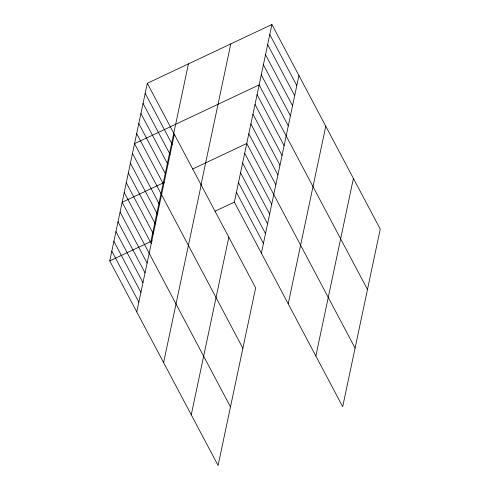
<?xml version="1.0" encoding="UTF-8"?>
<svg xmlns="http://www.w3.org/2000/svg" width="490" height="490" viewBox="0 0 490 490"><rect width="100%" height="100%" fill="white"/><g stroke="black" fill="none" stroke-linecap="round" stroke-linejoin="round"><path stroke-width="0.73" d="M147.312 83.288L255.645 287.887L218.087 465.5L109.754 260.901L147.312 83.288L271.913 24.5L380.246 229.1L342.688 406.712L234.355 202.113L271.913 24.5M150.871 241.503L188.43 63.89M136.777 311.934L174.336 134.321M200.912 185.226L230.796 43.898M163.611 362.612L201.169 185M191.253 414.822L228.812 237.215M261.378 253.146L298.937 75.534M288.212 303.825L325.77 126.212M315.854 356.034L353.413 178.421M164.634 182.243L122.151 202.29L230.478 406.89M192.65 169.025L246.752 143.496L355.079 348.102M109.754 260.901L152.243 240.853M215.165 211.166L234.355 202.113M269.788 34.563L296.805 85.597M267.656 44.627L294.68 95.666M265.531 54.696L292.555 105.73M263.4 64.76L290.423 115.793M261.274 74.823L288.298 125.856M367.476 289.486L259.143 84.886L134.542 143.674L242.875 348.274M257.079 94.656L284.102 145.689M255.014 104.425L282.038 155.459M252.95 114.195L279.968 165.228M250.88 123.964L277.904 174.997M248.816 133.733L275.839 184.767M244.688 153.266L271.705 204.306M242.617 163.035L269.641 214.075M240.553 172.805L267.577 223.838M238.489 182.574L265.507 233.608M236.419 192.343L263.442 243.377M145.187 93.351L172.204 144.391M143.056 103.421L170.079 154.454M140.93 113.484L167.948 164.518M138.799 123.547L165.822 174.581M136.673 133.611L163.697 184.644M132.478 153.444L159.501 204.483M130.413 163.213L157.437 214.246M128.349 172.982L155.367 224.016M126.279 182.752L153.303 233.785M124.215 192.521L151.239 243.555M120.081 212.06L147.104 263.093M118.017 221.823L145.04 272.863M115.952 231.592L142.976 282.632M113.888 241.362L140.906 292.395M111.818 251.131L138.842 302.165"/></g></svg>
